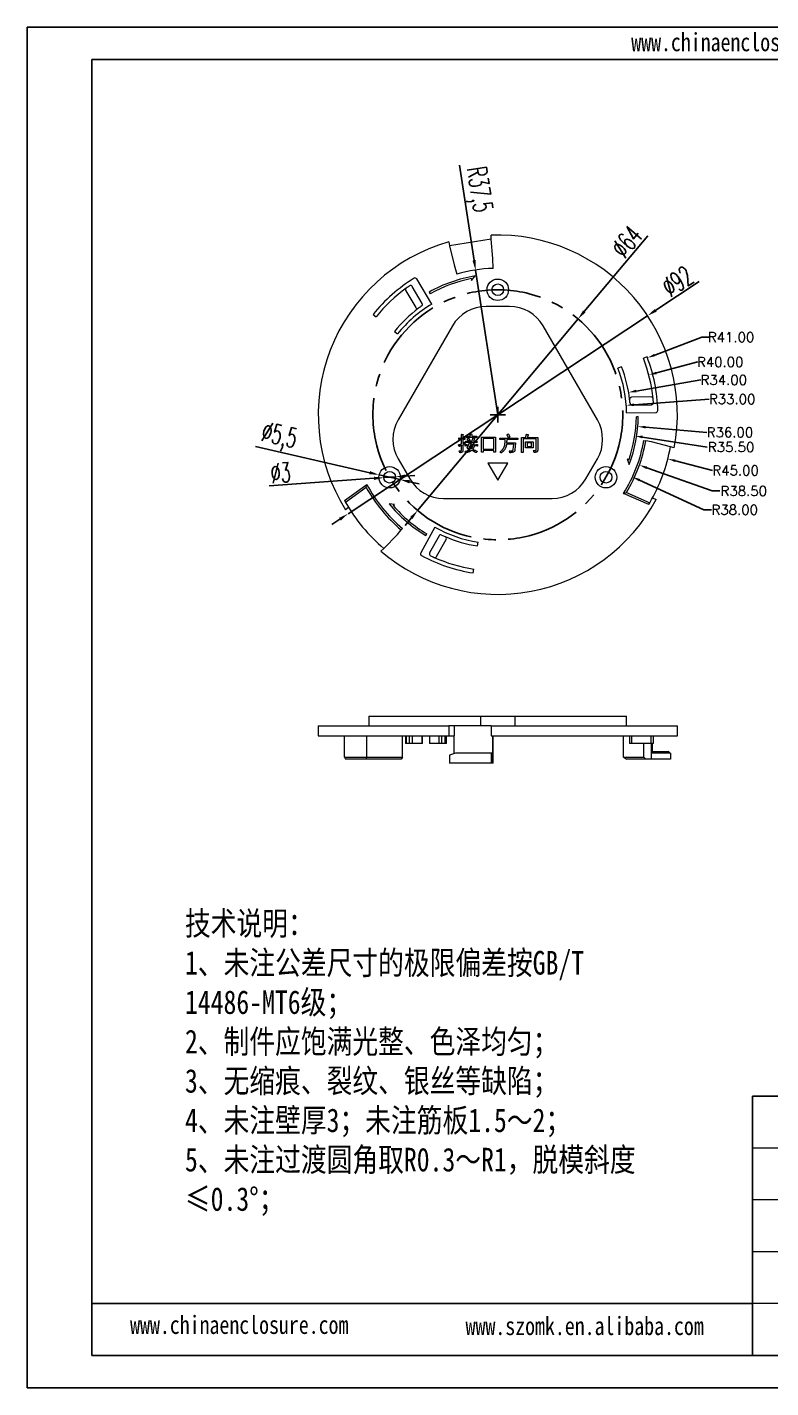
# Model space of a CAD drawing. Header units: inches. Extents: x -602 to 2189, y 557 to 1254.
# Drawn here: x 1696.6 to 1887.1, y 557.2 to 905.6 of the extents above; entities that cross this region are included whole.
import ezdxf

# ---------------------------------------------------------------- set-up
doc = ezdxf.new("R2010")
doc.units = ezdxf.units.IN
doc.linetypes.add('CENTER2', pattern=[28.575, 19.05, -3.175, 3.175, -3.175])
doc.layers.add('文字', color=81, linetype='Continuous')
doc.layers.add('细实线', color=3, linetype='Continuous', lineweight=9)
doc.styles.add('SLDTEXTSTYLE2', font='TXT', dxfattribs={"width": 0.6, "bigfont": 'bigfont'})
doc.styles.get("Standard").update_dxf_attribs({"font": 'txt', "bigfont": 'gbcbig.shx'})
doc.styles.add('宋体', font='', dxfattribs={"width": 0.8, "height": 3.5})
doc.styles.get('宋体').set_extended_font_data('SimSun')
doc.dimstyles.new('2.5', dxfattribs={"dimtxt": 2.5, "dimasz": 2, "dimexe": 0.18, "dimexo": 0.0625, "dimgap": 0.09, "dimtad": 0, "dimtih": 1, "dimtoh": 1, "dimzin": 0, "dimdsep": 46, "dimtxsty": 'Standard', "dimcen": 2, "dimadec": 0, "dimazin": 0, "dimtfac": 1, "dimtofl": 0, "dimtmove": 0, "dimatfit": 3, "dimfxl": 1, "dimtolj": 1, "dimtzin": 0, "dimarcsym": 0})
doc.dimstyles.new('5', dxfattribs={"dimtxt": 5, "dimasz": 2.5, "dimexe": 1.25, "dimexo": 0.625, "dimtad": 1, "dimtxsty": 'SLDTEXTSTYLE2', "dimcen": 2.5, "dimclrd": 256, "dimclre": 256, "dimclrt": 256, "dimadec": 0, "dimazin": 0, "dimtfac": 1, "dimtmove": 0, "dimatfit": 3, "dimfxl": 1, "dimarcsym": 0})

# ---------------------------------------------------------------- blocks, each defined once
blk = doc.blocks.new('*D37')
at = {"lineweight": -2}
for p, q in [((1868.78, 840.45), (1857.64, 833.08)), ((1778.8, 780.98), (1855.55, 831.7)), ((1776.72, 779.6), (1774.63, 778.22))]:
    blk.add_line(p, q, dxfattribs=at)
for points in [[(1857.41, 833.43), (1857.87, 832.73), (1855.55, 831.7)], [(1776.49, 779.94), (1776.95, 779.25), (1778.8, 780.98)]]:
    blk.add_solid(points)
at = {"layer": 'Defpoints', "color": 0}
for p in [(1855.55, 831.7), (1778.8, 780.98)]:
    blk.add_point(p, dxfattribs=at)
at = {"insert": (1863.2, 840.5), "char_height": 5, "attachment_point": 5, "rotation": 33.4616, "style": 'SLDTEXTSTYLE2'}
blk.add_mtext('∅92', dxfattribs=at)
blk = doc.blocks.new('*D38')
at = {"color": 0, "lineweight": -2}
for p, q in [((1869.43, 826.2), (1857.37, 821.62)), ((1871.43, 826.2), (1869.43, 826.2)), ((1817.18, 804.34), (1817.18, 808.34)), ((1815.18, 806.34), (1819.18, 806.34))]:
    blk.add_line(p, q, dxfattribs=at)
at = {"color": 0}
blk.add_solid([(1857.25, 821.93), (1857.49, 821.31), (1855.5, 820.91)], dxfattribs=at)
at = {"layer": 'Defpoints', "color": 0}
for p in [(1855.5, 820.91), (1817.18, 806.34)]:
    blk.add_point(p, dxfattribs=at)
at = {"color": 0, "insert": (1876.94, 826.2), "char_height": 2.5, "attachment_point": 5}
blk.add_mtext('\\A1;R41.00', dxfattribs=at)
blk = doc.blocks.new('*D39')
at = {"color": 0, "lineweight": -2}
for p, q in [((1868.45, 819.85), (1857.79, 817.04)), ((1817.18, 804.34), (1817.18, 808.34)), ((1815.18, 806.34), (1819.18, 806.34))]:
    blk.add_line(p, q, dxfattribs=at)
at = {"color": 0}
blk.add_solid([(1857.71, 817.37), (1857.88, 816.72), (1855.86, 816.53)], dxfattribs=at)
at = {"layer": 'Defpoints', "color": 0}
for p in [(1855.86, 816.53), (1817.18, 806.34)]:
    blk.add_point(p, dxfattribs=at)
at = {"color": 0, "insert": (1874.16, 819.85), "char_height": 2.5, "attachment_point": 5}
blk.add_mtext('\\A1;R40.00', dxfattribs=at)
blk = doc.blocks.new('*D40')
at = {"color": 0, "lineweight": -2}
for p, q in [((1869.16, 815.25), (1852.66, 812.42)), ((1817.18, 804.34), (1817.18, 808.34)), ((1815.18, 806.34), (1819.18, 806.34))]:
    blk.add_line(p, q, dxfattribs=at)
at = {"color": 0}
blk.add_solid([(1852.6, 812.75), (1852.72, 812.1), (1850.69, 812.09)], dxfattribs=at)
at = {"layer": 'Defpoints', "color": 0}
for p in [(1850.69, 812.09), (1817.18, 806.34)]:
    blk.add_point(p, dxfattribs=at)
at = {"color": 0, "insert": (1875.08, 815.25), "char_height": 2.5, "attachment_point": 5}
blk.add_mtext('\\A1;R34.00', dxfattribs=at)
blk = doc.blocks.new('*D41')
at = {"color": 0, "lineweight": -2}
for p, q in [((1817.18, 804.34), (1817.18, 808.34)), ((1871.3, 810.32), (1852.08, 808.9)), ((1815.18, 806.34), (1819.18, 806.34))]:
    blk.add_line(p, q, dxfattribs=at)
at = {"color": 0}
blk.add_solid([(1852.06, 809.24), (1852.11, 808.57), (1850.09, 808.76)], dxfattribs=at)
at = {"layer": 'Defpoints', "color": 0}
for p in [(1850.09, 808.76), (1817.18, 806.34)]:
    blk.add_point(p, dxfattribs=at)
at = {"color": 0, "insert": (1877.23, 810.32), "char_height": 2.5, "attachment_point": 5}
blk.add_mtext('\\A1;R33.00', dxfattribs=at)
blk = doc.blocks.new('*D42')
at = {"color": 0, "lineweight": -2}
for p, q in [((1817.18, 804.34), (1817.18, 808.34)), ((1815.18, 806.34), (1819.18, 806.34)), ((1872.06, 786.82), (1855.34, 792.77)), ((1874.06, 786.82), (1872.06, 786.82))]:
    blk.add_line(p, q, dxfattribs=at)
at = {"color": 0}
blk.add_solid([(1855.45, 793.08), (1855.22, 792.45), (1853.45, 793.44)], dxfattribs=at)
at = {"layer": 'Defpoints', "color": 0}
for p in [(1817.18, 806.34), (1853.45, 793.44)]:
    blk.add_point(p, dxfattribs=at)
at = {"color": 0, "insert": (1880.2, 786.82), "char_height": 2.5, "attachment_point": 5}
blk.add_mtext('\\A1;R38.50', dxfattribs=at)
blk = doc.blocks.new('*D43')
at = {"color": 0, "lineweight": -2}
for p, q in [((1817.18, 804.34), (1817.18, 808.34)), ((1815.18, 806.34), (1819.18, 806.34)), ((1869.96, 781.99), (1853.5, 789.58)), ((1871.96, 781.99), (1869.96, 781.99))]:
    blk.add_line(p, q, dxfattribs=at)
at = {"color": 0}
blk.add_solid([(1853.64, 789.88), (1853.36, 789.28), (1851.68, 790.42)], dxfattribs=at)
at = {"layer": 'Defpoints', "color": 0}
for p in [(1817.18, 806.34), (1851.68, 790.42)]:
    blk.add_point(p, dxfattribs=at)
at = {"color": 0, "insert": (1877.88, 781.99), "char_height": 2.5, "attachment_point": 5}
blk.add_mtext('\\A1;R38.00', dxfattribs=at)
blk = doc.blocks.new('*D44')
at = {"color": 0, "lineweight": -2}
for p, q in [((1817.18, 804.34), (1817.18, 808.34)), ((1815.18, 806.34), (1819.18, 806.34)), ((1872.18, 792.07), (1862.67, 794.54))]:
    blk.add_line(p, q, dxfattribs=at)
at = {"color": 0}
blk.add_solid([(1862.76, 794.86), (1862.59, 794.22), (1860.74, 795.04)], dxfattribs=at)
at = {"layer": 'Defpoints', "color": 0}
for p in [(1817.18, 806.34), (1860.74, 795.04)]:
    blk.add_point(p, dxfattribs=at)
at = {"color": 0, "insert": (1878.11, 792.07), "char_height": 2.5, "attachment_point": 5}
blk.add_mtext('\\A1;R45.00', dxfattribs=at)
blk = doc.blocks.new('*D45')
at = {"lineweight": -2}
for p, q in [((1855.58, 852.17), (1839.33, 832.78)), ((1796.63, 781.81), (1837.73, 830.87)), ((1795.02, 779.89), (1793.42, 777.98))]:
    blk.add_line(p, q, dxfattribs=at)
for points in [[(1839.02, 833.05), (1839.65, 832.52), (1837.73, 830.87)], [(1794.7, 780.16), (1795.34, 779.63), (1796.63, 781.81)]]:
    blk.add_solid(points)
at = {"layer": 'Defpoints', "color": 0}
for p in [(1837.73, 830.87), (1796.63, 781.81)]:
    blk.add_point(p, dxfattribs=at)
at = {"insert": (1850.21, 850.63), "char_height": 5, "attachment_point": 5, "rotation": 50.0415, "style": 'SLDTEXTSTYLE2'}
blk.add_mtext('∅64', dxfattribs=at)
blk = doc.blocks.new('*D46')
at = {"lineweight": -2}
for p, q in [((1755.07, 798.18), (1784.35, 791.51)), ((1792.15, 789.73), (1786.78, 790.95)), ((1794.58, 789.17), (1797.02, 788.62))]:
    blk.add_line(p, q, dxfattribs=at)
for points in [[(1784.44, 791.91), (1784.25, 791.1), (1786.78, 790.95)], [(1794.68, 789.58), (1794.49, 788.77), (1792.15, 789.73)]]:
    blk.add_solid(points)
at = {"layer": 'Defpoints', "color": 0}
for p in [(1786.78, 790.95), (1792.15, 789.73)]:
    blk.add_point(p, dxfattribs=at)
at = {"insert": (1761.1, 800.44), "char_height": 5, "attachment_point": 5, "rotation": 347.1523, "style": 'SLDTEXTSTYLE2'}
blk.add_mtext('∅5,5', dxfattribs=at)
blk = doc.blocks.new('*D47')
at = {"lineweight": -2}
for p, q in [((1793.46, 790.62), (1795.95, 790.8)), ((1758.64, 788.17), (1785.47, 790.06)), ((1790.96, 790.44), (1787.97, 790.23))]:
    blk.add_line(p, q, dxfattribs=at)
for points in [[(1793.43, 791.04), (1793.48, 790.2), (1790.96, 790.44)], [(1785.45, 790.47), (1785.5, 789.64), (1787.97, 790.23)]]:
    blk.add_solid(points)
at = {"layer": 'Defpoints', "color": 0}
for p in [(1787.97, 790.23), (1790.96, 790.44)]:
    blk.add_point(p, dxfattribs=at)
at = {"insert": (1761.54, 791.5), "char_height": 5, "attachment_point": 5, "rotation": 4.034, "style": 'SLDTEXTSTYLE2'}
blk.add_mtext('∅3', dxfattribs=at)
blk = doc.blocks.new('*D48')
at = {"lineweight": -2}
for p, q in [((1807.35, 870.21), (1811.09, 845.87)), ((1817.18, 806.34), (1811.47, 843.4))]:
    blk.add_line(p, q, dxfattribs=at)
blk.add_solid([(1811.51, 845.94), (1810.68, 845.81), (1811.47, 843.4)])
at = {"layer": 'Defpoints', "color": 0}
for p in [(1811.47, 843.4), (1817.18, 806.34)]:
    blk.add_point(p, dxfattribs=at)
at = {"insert": (1811.89, 863.95), "char_height": 5, "attachment_point": 5, "rotation": 278.7489, "style": 'SLDTEXTSTYLE2'}
blk.add_mtext('R37,5', dxfattribs=at)
blk = doc.blocks.new('*D54')
at = {"color": 0, "lineweight": -2}
for p, q in [((1817.18, 804.34), (1817.18, 808.34)), ((1815.18, 806.34), (1819.18, 806.34)), ((1870.74, 801.83), (1855.04, 803.15))]:
    blk.add_line(p, q, dxfattribs=at)
at = {"color": 0}
blk.add_solid([(1855.07, 803.48), (1855.02, 802.82), (1853.05, 803.32)], dxfattribs=at)
at = {"layer": 'Defpoints', "color": 0}
for p in [(1817.18, 806.34), (1853.05, 803.32)]:
    blk.add_point(p, dxfattribs=at)
at = {"color": 0, "insert": (1876.66, 801.83), "char_height": 2.5, "attachment_point": 5}
blk.add_mtext('\\A1;R36.00', dxfattribs=at)
blk = doc.blocks.new('*D55')
at = {"color": 0, "lineweight": -2}
for p, q in [((1817.18, 804.34), (1817.18, 808.34)), ((1815.18, 806.34), (1819.18, 806.34)), ((1870.83, 798.06), (1854.24, 800.62))]:
    blk.add_line(p, q, dxfattribs=at)
at = {"color": 0}
blk.add_solid([(1854.29, 800.95), (1854.19, 800.29), (1852.26, 800.92)], dxfattribs=at)
at = {"layer": 'Defpoints', "color": 0}
for p in [(1817.18, 806.34), (1852.26, 800.92)]:
    blk.add_point(p, dxfattribs=at)
at = {"color": 0, "insert": (1876.96, 798.06), "char_height": 2.5, "attachment_point": 5}
blk.add_mtext('\\A1;R35.50', dxfattribs=at)

msp = doc.modelspace()

# ---------------------------------------------------------------- linework, layer by layer
for p, q in [((1696.614, 905.565), (2189.302, 905.565)), ((1696.614, 905.565), (1696.614, 557.2)), ((1713.203, 897.271), (2181.007, 897.271)), ((1713.203, 897.271), (1713.203, 565.495)), ((1981.942, 631.85), (1882.409, 631.85)), ((1882.409, 565.495), (1882.409, 631.85)), ((1882.409, 578.766), (1713.203, 578.766)), ((1713.203, 565.495), (2181.007, 565.495)), ((1696.614, 557.2), (2189.302, 557.2))]:
    msp.add_line(p, q)
at = {"color": 7, "linetype": 'Continuous', "lineweight": 15}
for p, q in [((1804.597, 850.585), (1804.834, 849.614)), ((1815.517, 851.309), (1804.834, 849.614)), ((1815.517, 851.309), (1815.442, 852.306)), ((1815.896, 846.319), (1815.517, 851.309)), ((1804.834, 849.614), (1806.019, 844.751)), ((1806.019, 844.751), (1806.717, 842.35)), ((1815.976, 843.82), (1815.896, 846.319)), ((1800.273, 834.68), (1796.433, 841.119)), ((1810.466, 840.733), (1811.37, 841.868)), ((1810.466, 841.199), (1810.466, 840.733)), ((1793.588, 838.08), (1796.161, 833.767)), ((1797.833, 834.866), (1795.266, 839.17)), ((1799.602, 837.757), (1799.858, 837.328)), ((1820.147, 834.089), (1814.208, 834.089)), ((1785.232, 832.038), (1786.011, 831.411)), ((1790.686, 827.651), (1791.465, 827.024)), ((1805.548, 829.089), (1791.661, 805.036)), ((1842.695, 805.036), (1828.808, 829.089)), ((1855.407, 821.156), (1854.475, 820.795)), ((1848.88, 818.626), (1847.948, 818.265)), ((1856.462, 810.898), (1851.44, 810.827)), ((1851.555, 808.828), (1856.566, 808.9)), ((1850.175, 806.809), (1857.671, 806.915)), ((1853.175, 805.851), (1852.674, 805.844)), ((1807.829, 801.317), (1808.279, 801.317)), ((1810.428, 801.44), (1810.592, 800.867)), ((1807.153, 799.987), (1807.153, 800.396)), ((1807.726, 800.355), (1807.869, 800.355)), ((1807.869, 800.007), (1807.726, 800.007)), ((1807.869, 800.355), (1807.869, 800.969)), ((1807.869, 798.902), (1807.869, 800.007)), ((1807.869, 797.347), (1807.869, 798.513)), ((1808.238, 800.969), (1808.238, 800.355)), ((1808.238, 800.007), (1808.238, 799.045)), ((1808.238, 798.657), (1808.238, 797.183)), ((1808.75, 800.376), (1808.75, 799.987)), ((1808.791, 798.329), (1808.791, 798.718)), ((1808.913, 799.189), (1808.913, 799.578)), ((1808.954, 800.519), (1808.954, 800.888)), ((1809.241, 798.677), (1809.732, 798.677)), ((1809.589, 798.35), (1809.261, 798.35)), ((1809.343, 799.537), (1810.551, 799.537)), ((1811.39, 799.209), (1809.384, 799.209)), ((1809.445, 800.867), (1810.141, 800.867)), ((1811.308, 800.54), (1809.507, 800.54)), ((1810.796, 798.35), (1810.019, 798.35)), ((1810.182, 798.677), (1811.492, 798.677)), ((1810.592, 800.867), (1811.288, 800.867)), ((1810.94, 799.537), (1811.349, 799.537)), ((1811.533, 798.35), (1811.185, 798.35)), ((1811.779, 800.888), (1811.779, 800.519)), ((1811.779, 799.578), (1811.779, 799.189)), ((1811.943, 798.698), (1811.943, 798.329)), ((1812.966, 800.642), (1816.589, 800.642)), ((1812.986, 797.572), (1812.986, 799.721)), ((1816.159, 800.294), (1813.396, 800.294)), ((1813.396, 800.294), (1813.396, 797.551)), ((1816.159, 797.551), (1816.159, 800.294)), ((1816.568, 799.721), (1816.568, 797.572)), ((1817.735, 799.967), (1817.735, 800.376)), ((1818.451, 800.355), (1821.501, 800.355)), ((1819.045, 799.987), (1818.472, 799.987)), ((1821.255, 798.8), (1819.413, 798.8)), ((1819.434, 799.168), (1821.726, 799.168)), ((1821.562, 799.987), (1819.454, 799.987)), ((1821.133, 797.469), (1821.255, 798.8)), ((1821.644, 798.391), (1821.522, 797.265)), ((1822.299, 800.376), (1822.299, 799.967)), ((1823.22, 800.519), (1824.285, 800.519)), ((1823.241, 797.572), (1823.241, 799.782)), ((1823.65, 800.151), (1823.65, 796.712)), ((1826.986, 800.151), (1823.65, 800.151)), ((1824.285, 799.434), (1826.27, 799.434)), ((1826.27, 797.858), (1824.285, 797.858)), ((1824.305, 798.431), (1824.305, 798.943)), ((1824.714, 800.519), (1827.416, 800.519)), ((1825.82, 799.107), (1824.714, 799.107)), ((1824.714, 799.107), (1824.714, 798.186)), ((1824.714, 798.186), (1825.82, 798.186)), ((1825.82, 798.186), (1825.82, 799.107)), ((1826.25, 798.902), (1826.25, 798.431)), ((1826.986, 797.388), (1826.986, 800.151)), ((1827.396, 799.803), (1827.396, 797.306)), ((1854.602, 799.746), (1855.094, 799.659)), ((1856.571, 799.399), (1855.094, 799.659)), ((1861.424, 798.137), (1856.571, 799.399)), ((1862.394, 797.884), (1861.424, 798.137)), ((1791.661, 795.036), (1794.63, 789.892)), ((1813.396, 796.774), (1812.966, 796.774)), ((1813.396, 797.551), (1816.159, 797.551)), ((1813.396, 797.203), (1813.396, 796.774)), ((1816.159, 797.203), (1813.396, 797.203)), ((1816.159, 796.774), (1816.159, 797.203)), ((1816.589, 796.774), (1816.159, 796.774)), ((1823.65, 796.712), (1823.22, 796.712)), ((1839.725, 789.892), (1842.695, 795.036)), ((1850.723, 794.722), (1850.32, 794.954)), ((1850.32, 794.954), (1850.85, 793.605)), ((1819.712, 793.962), (1814.643, 793.962)), ((1814.643, 793.962), (1817.178, 789.573)), ((1817.178, 789.573), (1819.712, 793.962)), ((1777.918, 784.347), (1783.634, 788.483)), ((1783.466, 787.744), (1778.166, 783.909)), ((1803.291, 784.892), (1831.065, 784.892)), ((1855.854, 783.335), (1849.413, 786.218)), ((1850.137, 786.442), (1856.109, 783.769)), ((1856.842, 785.084), (1857.757, 784.675)), ((1778.939, 782.617), (1778.126, 782.029)), ((1790.747, 783.33), (1789.313, 783.545)), ((1790.344, 783.097), (1790.747, 783.33)), ((1792.756, 777.226), (1792.435, 776.843)), ((1801.086, 777.529), (1797.43, 770.983)), ((1787.951, 772.122), (1791.471, 775.694)), ((1791.471, 775.694), (1792.435, 776.843)), ((1798.757, 775.409), (1799.001, 775.846)), ((1802.145, 775.323), (1799.701, 770.948)), ((1801.484, 770.039), (1803.934, 774.424)), ((1811.968, 772.741), (1812.121, 773.729)), ((1787.248, 771.408), (1787.951, 772.122)), ((1810.895, 765.823), (1811.048, 766.812)), ((1784.178, 729.152), (1784.178, 726.652)), ((1784.178, 729.152), (1812.733, 729.152)), ((1812.733, 729.152), (1812.733, 726.652)), ((1812.733, 729.152), (1821.623, 729.152)), ((1821.623, 726.652), (1821.623, 729.152)), ((1821.623, 729.152), (1850.178, 729.152)), ((1850.178, 726.652), (1850.178, 729.152)), ((1771.178, 726.652), (1771.178, 724.152)), ((1771.178, 726.652), (1804.597, 726.652)), ((1804.597, 726.652), (1804.597, 724.152)), ((1806.019, 726.652), (1804.597, 726.652)), ((1806.019, 726.652), (1806.019, 724.152)), ((1815.442, 726.652), (1806.019, 726.652)), ((1815.442, 726.652), (1815.442, 724.152)), ((1815.442, 726.652), (1863.178, 726.652)), ((1863.178, 724.152), (1863.178, 726.652)), ((1771.178, 724.152), (1804.597, 724.152)), ((1777.918, 718.652), (1777.918, 724.152)), ((1783.634, 718.652), (1783.634, 724.152)), ((1792.756, 718.652), (1792.756, 724.152)), ((1793.517, 724.152), (1793.517, 722.152)), ((1793.724, 722.152), (1793.517, 722.152)), ((1793.724, 724.152), (1793.724, 722.152)), ((1794.554, 722.152), (1793.724, 722.152)), ((1795.266, 722.152), (1794.554, 722.152)), ((1797.833, 722.152), (1795.266, 722.152)), ((1797.904, 722.152), (1797.833, 722.152)), ((1797.904, 722.152), (1797.904, 724.152)), ((1799.638, 724.152), (1799.638, 722.152)), ((1799.701, 722.152), (1799.638, 722.152)), ((1802.145, 722.152), (1799.701, 722.152)), ((1802.793, 722.152), (1802.145, 722.152)), ((1803.695, 722.152), (1802.793, 722.152)), ((1803.695, 722.152), (1803.695, 724.152)), ((1803.997, 722.152), (1803.695, 722.152)), ((1803.997, 722.152), (1803.997, 724.152)), ((1804.597, 724.152), (1806.019, 724.152)), ((1806.019, 719.55), (1806.019, 724.152)), ((1815.442, 724.152), (1863.178, 724.152)), ((1815.896, 719.652), (1815.896, 724.152)), ((1815.976, 717.152), (1815.976, 724.152)), ((1849.413, 718.652), (1849.413, 724.152)), ((1850.947, 724.152), (1850.947, 722.152)), ((1851.44, 722.152), (1850.947, 722.152)), ((1851.44, 724.152), (1851.44, 722.152)), ((1856.462, 722.152), (1851.44, 722.152)), ((1854.602, 718.652), (1854.602, 722.152)), ((1856.462, 722.152), (1856.462, 724.152)), ((1856.966, 722.152), (1856.462, 722.152)), ((1856.571, 719.652), (1856.571, 722.152)), ((1856.842, 720.152), (1856.842, 722.152)), ((1856.966, 724.152), (1856.966, 722.152)), ((1857.058, 722.152), (1856.966, 722.152)), ((1857.059, 722.152), (1857.058, 722.152)), ((1857.059, 722.152), (1857.059, 724.152)), ((1777.918, 718.652), (1783.634, 718.652)), ((1783.466, 718.152), (1778.166, 718.152)), ((1792.435, 718.152), (1783.466, 718.152)), ((1783.634, 718.652), (1792.756, 718.652)), ((1792.756, 718.652), (1792.435, 718.152)), ((1806.32, 719.652), (1804.834, 719.152)), ((1804.834, 719.152), (1804.834, 717.152)), ((1815.517, 719.652), (1806.32, 719.652)), ((1815.517, 719.652), (1815.517, 717.152)), ((1815.896, 719.652), (1815.517, 719.652)), ((1815.896, 717.152), (1815.896, 719.652)), ((1849.413, 718.652), (1854.602, 718.652)), ((1855.094, 718.152), (1850.137, 718.152)), ((1854.602, 718.652), (1855.094, 718.152)), ((1856.571, 718.152), (1855.094, 718.152)), ((1856.571, 720.152), (1860.779, 720.152)), ((1856.571, 718.152), (1856.571, 719.652)), ((1861.424, 719.652), (1856.571, 719.652)), ((1861.424, 718.152), (1856.571, 718.152)), ((1861.424, 719.652), (1861.424, 718.152)), ((1815.517, 717.152), (1804.834, 717.152)), ((1815.896, 717.152), (1815.517, 717.152)), ((1815.976, 717.152), (1815.896, 717.152))]:
    msp.add_line(p, q, dxfattribs=at)
at = {"color": 8, "linetype": 'Continuous', "lineweight": 15}
for p, q in [((1794.554, 722.152), (1794.554, 724.152)), ((1795.266, 724.152), (1795.266, 722.152)), ((1797.833, 722.152), (1797.833, 724.152)), ((1799.701, 724.152), (1799.701, 722.152)), ((1802.145, 722.152), (1802.145, 724.152)), ((1802.793, 724.152), (1802.793, 722.152)), ((1857.058, 722.152), (1857.058, 724.152))]:
    msp.add_line(p, q, dxfattribs=at)
at = {"color": 7, "linetype": 'Continuous', "lineweight": 15}
for centre, radius in [((1817.178, 838.339), 2.75), ((1817.178, 838.339), 1.5), ((1789.465, 790.339), 2.75), ((1789.465, 790.339), 1.5), ((1844.891, 790.339), 2.75), ((1844.891, 790.339), 1.5)]:
    msp.add_circle(centre, radius, dxfattribs=at)
at = {"color": 1, "linetype": 'CENTER2'}
msp.add_circle((1817.178, 806.339), 32, dxfattribs=at)
at = {"color": 7, "linetype": 'Continuous', "lineweight": 15}
for centre, radius, start, end in [((1817.178, 806.339), 46, 105.87251, 211.9031), ((1817.178, 806.339), 46, 349.40896, 92.16317), ((1817.178, 806.339), 37.5, 91.83708, 106.19859), ((1817.178, 806.339), 41, 121.52236, 141.18524), ((1796.003, 840.863), 0.5, 30.81499, 121.52236), ((1817.178, 806.339), 36, 99.28399, 119.22323), ((1817.178, 806.339), 35.5, 100.89759, 119.20081), ((1817.178, 806.339), 40, 125.8985, 141.18524), ((1794.017, 838.336), 0.5, 125.8985, 210.81499), ((1817.178, 806.339), 40, 124.44373, 125.8985), ((1794.837, 838.914), 0.5, 30.81499, 124.44373), ((1817.178, 806.339), 34, 126.63762, 141.18524), ((1817.178, 806.339), 33, 120.81499, 141.18524), ((1796.59, 834.023), 0.5, 210.81499, 306.63762), ((1817.178, 806.339), 34, 124.9705, 126.63762), ((1797.404, 834.61), 0.5, 304.9705, 30.81499), ((1814.208, 824.089), 10, 90, 150), ((1820.147, 824.089), 10, 30, 90), ((1817.178, 806.339), 40, 5.8985, 21.18524), ((1817.178, 806.339), 41, 1.52236, 21.18524), ((1817.178, 806.339), 33, 0.81499, 21.18524), ((1817.178, 806.339), 34, 6.63762, 21.18524), ((1851.447, 810.327), 0.5, 90.81499, 186.63762), ((1817.178, 806.339), 34, 4.9705, 6.63762), ((1851.548, 809.328), 0.5, 184.9705, 270.81499), ((1856.469, 810.398), 0.5, 5.8985, 90.81499), ((1856.559, 809.4), 0.5, 270.81499, 4.44373), ((1817.178, 806.339), 40, 4.44373, 5.8985), ((1800.321, 800.036), 10, 150, 210), ((1834.035, 800.036), 10, 330, 30), ((1817.178, 806.339), 35.5, 340.89759, 359.20081), ((1817.178, 806.339), 36, 339.28399, 359.22323), ((1857.664, 807.415), 0.5, 270.81499, 1.52236), ((1817.178, 806.339), 38, 328.02761, 350.00806), ((1817.178, 806.339), 38.5, 328.88067, 350.00806), ((1817.178, 806.339), 45, 329.89703, 349.49769), ((1817.178, 806.339), 38.5, 208.88067, 230.00806), ((1817.178, 806.339), 38, 208.02761, 230.00806), ((1803.291, 794.892), 10, 210, 270), ((1831.065, 794.892), 10, 270, 330), ((1817.178, 806.339), 45, 209.25652, 209.89703), ((1817.178, 806.339), 45, 209.89703, 229.49769), ((1817.178, 806.339), 46, 229.40896, 331.9031), ((1817.178, 806.339), 36, 219.28399, 239.22323), ((1817.178, 806.339), 35.5, 220.89759, 239.20081), ((1817.178, 806.339), 45, 329.25652, 329.89703), ((1817.178, 806.339), 33, 240.81499, 261.18524), ((1802.581, 775.079), 0.5, 64.9705, 150.81499), ((1817.178, 806.339), 34, 244.9705, 246.63762), ((1803.497, 774.668), 0.5, 330.81499, 66.63762), ((1817.178, 806.339), 34, 246.63762, 261.18524), ((1797.867, 770.74), 0.5, 150.81499, 241.52236), ((1817.178, 806.339), 41, 241.52236, 261.18524), ((1800.138, 770.704), 0.5, 150.81499, 244.44373), ((1817.178, 806.339), 40, 244.44373, 245.8985), ((1801.048, 770.283), 0.5, 245.8985, 330.81499), ((1817.178, 806.339), 40, 245.8985, 261.18524)]:
    msp.add_arc(centre, radius, start, end, dxfattribs=at)
for centre, major_axis, ratio, start_param, end_param in [((1817.178, 713.454), (-40.076, 40.076), 0.5107443, 0.9828288, 0.9940077), ((1817.178, 720.185), (44.999, -1.938), 0.1610108, 0.1902339, 0.2569605)]:
    msp.add_ellipse(centre, major_axis=major_axis, ratio=ratio, start_param=start_param, end_param=end_param, dxfattribs=at)
for points, knots in [([(1807.869, 800.969), (1807.869, 800.992), (1807.868, 801.042), (1807.86, 801.122), (1807.847, 801.216), (1807.835, 801.282), (1807.829, 801.317)], [0, 0, 0, 0, 0.1924467, 0.4246916, 0.6930332, 1, 1, 1, 1]), ([(1808.279, 801.317), (1808.272, 801.282), (1808.26, 801.216), (1808.249, 801.122), (1808.239, 801.042), (1808.238, 800.992), (1808.238, 800.969)], [0, 0, 0, 0, 0.3069903, 0.5750649, 0.8075386, 1, 1, 1, 1]), ([(1809.998, 801.338), (1810.043, 801.348), (1810.127, 801.366), (1810.243, 801.392), (1810.342, 801.416), (1810.401, 801.433), (1810.428, 801.44)], [0, 0, 0, 0, 0.31091183, 0.58182274, 0.81148362, 1, 1, 1, 1]), ([(1810.141, 800.867), (1810.135, 800.895), (1810.121, 800.948), (1810.103, 801.025), (1810.084, 801.094), (1810.066, 801.157), (1810.049, 801.212), (1810.03, 801.26), (1810.016, 801.302), (1810.004, 801.327), (1809.998, 801.338)], [0, 0, 0, 0, 0.1741948, 0.3342142, 0.4793519, 0.6122301, 0.7299401, 0.8330852, 0.9236278, 1, 1, 1, 1]), ([(1819.495, 801.215), (1819.557, 801.25), (1819.682, 801.322), (1819.803, 801.4), (1819.864, 801.44)], [0, 0, 0, 0, 0.4940514, 1, 1, 1, 1]), ([(1819.864, 801.44), (1819.902, 801.381), (1819.978, 801.261), (1820.09, 801.075), (1820.204, 800.882), (1820.277, 800.75), (1820.314, 800.683)], [0, 0, 0, 0, 0.2393593, 0.4848448, 0.7389011, 1, 1, 1, 1]), ([(1824.285, 800.519), (1824.31, 800.586), (1824.36, 800.717), (1824.41, 800.885), (1824.443, 801.021), (1824.468, 801.127), (1824.489, 801.241), (1824.503, 801.318), (1824.51, 801.358)], [0, 0, 0, 0, 0.24764279, 0.48290999, 0.60222495, 0.72811613, 0.86028534, 1, 1, 1, 1]), ([(1824.51, 801.358), (1824.539, 801.349), (1824.596, 801.331), (1824.677, 801.303), (1824.752, 801.281), (1824.82, 801.262), (1824.88, 801.245), (1824.933, 801.232), (1824.98, 801.222), (1825.008, 801.217), (1825.022, 801.215)], [0, 0, 0, 0, 0.1753264, 0.3357772, 0.483211, 0.6149658, 0.7318433, 0.8358948, 0.9247862, 1, 1, 1, 1]), ([(1807.092, 798.657), (1807.133, 798.667), (1807.213, 798.687), (1807.33, 798.717), (1807.439, 798.748), (1807.54, 798.778), (1807.633, 798.81), (1807.719, 798.839), (1807.797, 798.871), (1807.846, 798.892), (1807.869, 798.902)], [0, 0, 0, 0, 0.1569002, 0.303679, 0.4426436, 0.5715487, 0.6918856, 0.8031429, 0.9060372, 1, 1, 1, 1]), ([(1807.276, 798.206), (1807.26, 798.254), (1807.229, 798.343), (1807.182, 798.467), (1807.138, 798.57), (1807.106, 798.629), (1807.092, 798.657)], [0, 0, 0, 0, 0.3115175, 0.5814353, 0.8106934, 1, 1, 1, 1]), ([(1807.153, 800.396), (1807.203, 800.39), (1807.302, 800.377), (1807.448, 800.366), (1807.589, 800.356), (1807.681, 800.356), (1807.726, 800.355)], [0, 0, 0, 0, 0.2642764, 0.5196137, 0.7639611, 1, 1, 1, 1]), ([(1807.726, 800.007), (1807.631, 800.007), (1807.439, 800.005), (1807.249, 799.993), (1807.153, 799.987)], [0, 0, 0, 0, 0.4996934, 1, 1, 1, 1]), ([(1807.869, 798.513), (1807.854, 798.507), (1807.821, 798.494), (1807.768, 798.47), (1807.706, 798.44), (1807.636, 798.404), (1807.558, 798.363), (1807.471, 798.316), (1807.376, 798.263), (1807.31, 798.226), (1807.276, 798.206)], [0, 0, 0, 0, 0.0722026, 0.1604834, 0.2623918, 0.3805123, 0.5123438, 0.6594468, 0.8228391, 1, 1, 1, 1]), ([(1808.238, 800.355), (1808.274, 800.356), (1808.351, 800.357), (1808.472, 800.361), (1808.607, 800.366), (1808.701, 800.373), (1808.75, 800.376)], [0, 0, 0, 0, 0.2116709, 0.4500773, 0.7123174, 1, 1, 1, 1]), ([(1808.75, 799.987), (1808.701, 799.99), (1808.607, 799.996), (1808.472, 800.002), (1808.351, 800.006), (1808.274, 800.007), (1808.238, 800.007)], [0, 0, 0, 0, 0.2876826, 0.5499227, 0.7883291, 1, 1, 1, 1]), ([(1808.238, 799.045), (1808.248, 799.051), (1808.27, 799.064), (1808.308, 799.084), (1808.355, 799.107), (1808.41, 799.134), (1808.472, 799.164), (1808.544, 799.196), (1808.623, 799.233), (1808.679, 799.258), (1808.709, 799.271)], [0, 0, 0, 0, 0.0650243, 0.1475429, 0.2482048, 0.3644602, 0.4976332, 0.6477418, 0.815397, 1, 1, 1, 1]), ([(1808.729, 798.882), (1808.7, 798.869), (1808.643, 798.843), (1808.563, 798.807), (1808.49, 798.775), (1808.425, 798.745), (1808.367, 798.718), (1808.317, 798.695), (1808.275, 798.674), (1808.25, 798.662), (1808.238, 798.657)], [0, 0, 0, 0, 0.1783254, 0.3428351, 0.4903949, 0.6228602, 0.7402344, 0.8425227, 0.9284715, 1, 1, 1, 1]), ([(1808.709, 799.271), (1808.709, 799.229), (1808.709, 799.152), (1808.713, 799.046), (1808.718, 798.958), (1808.726, 798.905), (1808.729, 798.882)], [0, 0, 0, 0, 0.318998, 0.5914668, 0.8176187, 1, 1, 1, 1]), ([(1808.791, 798.718), (1808.8, 798.716), (1808.822, 798.712), (1808.86, 798.708), (1808.904, 798.702), (1808.957, 798.697), (1809.017, 798.692), (1809.085, 798.688), (1809.16, 798.682), (1809.213, 798.679), (1809.241, 798.677)], [0, 0, 0, 0, 0.0663999, 0.1491266, 0.2486912, 0.3649137, 0.4978192, 0.6489744, 0.8152911, 1, 1, 1, 1]), ([(1809.261, 798.35), (1809.21, 798.349), (1809.117, 798.349), (1808.988, 798.345), (1808.881, 798.34), (1808.818, 798.332), (1808.791, 798.329)], [0, 0, 0, 0, 0.3231856, 0.5966313, 0.8220917, 1, 1, 1, 1]), ([(1808.913, 799.578), (1808.961, 799.575), (1809.048, 799.569), (1809.167, 799.558), (1809.263, 799.549), (1809.319, 799.54), (1809.343, 799.537)], [0, 0, 0, 0, 0.3290043, 0.6056555, 0.8297238, 1, 1, 1, 1]), ([(1809.384, 799.209), (1809.356, 799.209), (1809.293, 799.208), (1809.187, 799.204), (1809.058, 799.198), (1808.964, 799.192), (1808.913, 799.189)], [0, 0, 0, 0, 0.1769767, 0.40232614, 0.67609303, 1, 1, 1, 1]), ([(1808.954, 800.888), (1808.99, 800.884), (1809.065, 800.877), (1809.183, 800.872), (1809.311, 800.868), (1809.399, 800.867), (1809.445, 800.867)], [0, 0, 0, 0, 0.2196466, 0.4588681, 0.7194641, 1, 1, 1, 1]), ([(1809.507, 800.54), (1809.454, 800.539), (1809.354, 800.539), (1809.209, 800.535), (1809.077, 800.529), (1808.994, 800.522), (1808.954, 800.519)], [0, 0, 0, 0, 0.2850551, 0.5455201, 0.7842206, 1, 1, 1, 1]), ([(1809.261, 797.776), (1809.272, 797.793), (1809.294, 797.828), (1809.329, 797.883), (1809.367, 797.945), (1809.405, 798.014), (1809.448, 798.088), (1809.493, 798.17), (1809.54, 798.258), (1809.572, 798.318), (1809.589, 798.35)], [0, 0, 0, 0, 0.0888435, 0.1878994, 0.2975636, 0.4178865, 0.547465, 0.6877393, 0.8387373, 1, 1, 1, 1]), ([(1810.121, 797.408), (1810.103, 797.416), (1810.062, 797.434), (1809.993, 797.464), (1809.909, 797.5), (1809.809, 797.544), (1809.693, 797.592), (1809.563, 797.648), (1809.418, 797.711), (1809.315, 797.754), (1809.261, 797.776)], [0, 0, 0, 0, 0.0627934, 0.1433621, 0.241382, 0.3579201, 0.4915952, 0.6433603, 0.8125795, 1, 1, 1, 1]), ([(1809.343, 800.151), (1809.379, 800.168), (1809.448, 800.2), (1809.546, 800.251), (1809.633, 800.302), (1809.686, 800.338), (1809.712, 800.355)], [0, 0, 0, 0, 0.28280323, 0.54231441, 0.78229193, 1, 1, 1, 1]), ([(1809.65, 799.578), (1809.637, 799.609), (1809.61, 799.67), (1809.571, 799.758), (1809.531, 799.839), (1809.493, 799.914), (1809.455, 799.983), (1809.417, 800.044), (1809.381, 800.101), (1809.355, 800.134), (1809.343, 800.151)], [0, 0, 0, 0, 0.1572892, 0.3051282, 0.4434825, 0.5729957, 0.6927308, 0.8044243, 0.9060295, 1, 1, 1, 1]), ([(1810.06, 799.741), (1810.033, 799.733), (1809.984, 799.717), (1809.913, 799.694), (1809.851, 799.671), (1809.795, 799.651), (1809.749, 799.63), (1809.708, 799.613), (1809.676, 799.595), (1809.658, 799.583), (1809.65, 799.578)], [0, 0, 0, 0, 0.1854225, 0.353484, 0.5031758, 0.6366113, 0.7525443, 0.8522882, 0.9343816, 1, 1, 1, 1]), ([(1809.712, 800.355), (1809.731, 800.322), (1809.769, 800.258), (1809.824, 800.166), (1809.874, 800.079), (1809.921, 800), (1809.961, 799.926), (1809.999, 799.859), (1810.03, 799.798), (1810.05, 799.76), (1810.06, 799.741)], [0, 0, 0, 0, 0.1637266, 0.3158537, 0.4573123, 0.5877165, 0.7078756, 0.816039, 0.913069, 1, 1, 1, 1]), ([(1809.732, 798.677), (1809.744, 798.705), (1809.766, 798.759), (1809.795, 798.836), (1809.822, 798.907), (1809.844, 798.971), (1809.863, 799.03), (1809.877, 799.082), (1809.889, 799.127), (1809.894, 799.155), (1809.896, 799.168)], [0, 0, 0, 0, 0.17502515, 0.33459992, 0.47980493, 0.61290229, 0.72936591, 0.8339474, 0.92432291, 1, 1, 1, 1]), ([(1810.019, 798.35), (1809.99, 798.308), (1809.936, 798.23), (1809.864, 798.12), (1809.802, 798.026), (1809.768, 797.967), (1809.752, 797.94)], [0, 0, 0, 0, 0.3104243, 0.5803575, 0.8107224, 1, 1, 1, 1]), ([(1809.752, 797.94), (1809.79, 797.927), (1809.864, 797.901), (1809.969, 797.862), (1810.066, 797.825), (1810.154, 797.789), (1810.235, 797.753), (1810.307, 797.719), (1810.371, 797.687), (1810.41, 797.664), (1810.428, 797.654)], [0, 0, 0, 0, 0.1641355, 0.3172523, 0.4576962, 0.588172, 0.7078034, 0.8162575, 0.9136179, 1, 1, 1, 1]), ([(1809.896, 799.168), (1809.924, 799.157), (1809.977, 799.135), (1810.053, 799.104), (1810.122, 799.075), (1810.185, 799.052), (1810.24, 799.03), (1810.288, 799.011), (1810.33, 798.997), (1810.355, 798.988), (1810.367, 798.984)], [0, 0, 0, 0, 0.1781951, 0.3416306, 0.4889179, 0.6222923, 0.7400649, 0.8411456, 0.9283915, 1, 1, 1, 1]), ([(1810.367, 798.984), (1810.361, 798.978), (1810.348, 798.965), (1810.331, 798.94), (1810.311, 798.91), (1810.289, 798.875), (1810.264, 798.834), (1810.239, 798.787), (1810.211, 798.734), (1810.192, 798.697), (1810.182, 798.677)], [0, 0, 0, 0, 0.0687411, 0.1531957, 0.25216, 0.368764, 0.5012932, 0.6505893, 0.8177609, 1, 1, 1, 1]), ([(1810.428, 797.654), (1810.449, 797.686), (1810.491, 797.748), (1810.55, 797.842), (1810.604, 797.932), (1810.653, 798.02), (1810.696, 798.106), (1810.735, 798.189), (1810.769, 798.27), (1810.787, 798.323), (1810.796, 798.35)], [0, 0, 0, 0, 0.1461497, 0.2859458, 0.4197759, 0.5469379, 0.6684162, 0.7847933, 0.8949523, 1, 1, 1, 1]), ([(1810.551, 799.537), (1810.567, 799.582), (1810.6, 799.67), (1810.643, 799.801), (1810.684, 799.926), (1810.72, 800.046), (1810.751, 800.161), (1810.777, 800.271), (1810.8, 800.376), (1810.811, 800.445), (1810.817, 800.478)], [0, 0, 0, 0, 0.1473217, 0.2877425, 0.42181, 0.5500739, 0.6718638, 0.7872575, 0.8963461, 1, 1, 1, 1]), ([(1811.185, 798.35), (1811.154, 798.273), (1811.093, 798.124), (1810.989, 797.912), (1810.879, 797.714), (1810.796, 797.591), (1810.755, 797.531)], [0, 0, 0, 0, 0.2664767, 0.5210982, 0.7654111, 1, 1, 1, 1]), ([(1810.817, 800.478), (1810.845, 800.463), (1810.898, 800.435), (1810.974, 800.396), (1811.043, 800.361), (1811.106, 800.331), (1811.161, 800.305), (1811.21, 800.284), (1811.25, 800.266), (1811.276, 800.257), (1811.288, 800.253)], [0, 0, 0, 0, 0.1805107, 0.3454109, 0.4934226, 0.6271654, 0.7440607, 0.8441358, 0.9306726, 1, 1, 1, 1]), ([(1811.288, 800.253), (1811.276, 800.242), (1811.25, 800.217), (1811.217, 800.166), (1811.178, 800.1), (1811.136, 800.019), (1811.092, 799.921), (1811.043, 799.807), (1810.992, 799.677), (1810.958, 799.585), (1810.94, 799.537)], [0, 0, 0, 0, 0.0582202, 0.134351, 0.2289694, 0.344095, 0.4774733, 0.6318028, 0.80595, 1, 1, 1, 1]), ([(1811.288, 800.867), (1811.334, 800.87), (1811.422, 800.877), (1811.55, 800.882), (1811.668, 800.886), (1811.743, 800.887), (1811.779, 800.888)], [0, 0, 0, 0, 0.2811794, 0.5420005, 0.7810719, 1, 1, 1, 1]), ([(1811.779, 800.519), (1811.702, 800.525), (1811.545, 800.537), (1811.388, 800.539), (1811.308, 800.54)], [0, 0, 0, 0, 0.4900117, 1, 1, 1, 1]), ([(1811.349, 799.537), (1811.375, 799.538), (1811.425, 799.542), (1811.496, 799.547), (1811.561, 799.551), (1811.618, 799.557), (1811.668, 799.562), (1811.711, 799.568), (1811.748, 799.571), (1811.769, 799.576), (1811.779, 799.578)], [0, 0, 0, 0, 0.1811687, 0.3465833, 0.4961186, 0.6300533, 0.7465244, 0.8473035, 0.9321929, 1, 1, 1, 1]), ([(1811.779, 799.189), (1811.753, 799.192), (1811.697, 799.199), (1811.606, 799.204), (1811.502, 799.208), (1811.429, 799.209), (1811.39, 799.209)], [0, 0, 0, 0, 0.2017178, 0.4356682, 0.7004034, 1, 1, 1, 1]), ([(1811.492, 798.677), (1811.522, 798.678), (1811.577, 798.681), (1811.655, 798.686), (1811.725, 798.689), (1811.786, 798.692), (1811.838, 798.695), (1811.881, 798.696), (1811.914, 798.698), (1811.934, 798.698), (1811.943, 798.698)], [0, 0, 0, 0, 0.1953297, 0.3688311, 0.5236871, 0.660065, 0.774527, 0.8687583, 0.9445063, 1, 1, 1, 1]), ([(1811.943, 798.329), (1811.916, 798.332), (1811.858, 798.34), (1811.763, 798.345), (1811.654, 798.349), (1811.575, 798.349), (1811.533, 798.35)], [0, 0, 0, 0, 0.19533433, 0.42499947, 0.69500882, 1, 1, 1, 1]), ([(1812.986, 799.721), (1812.986, 799.802), (1812.985, 799.96), (1812.981, 800.194), (1812.976, 800.421), (1812.969, 800.569), (1812.966, 800.642)], [0, 0, 0, 0, 0.2624695, 0.5167394, 0.7620139, 1, 1, 1, 1]), ([(1816.589, 800.642), (1816.585, 800.569), (1816.579, 800.421), (1816.573, 800.194), (1816.569, 799.96), (1816.569, 799.802), (1816.568, 799.721)], [0, 0, 0, 0, 0.2379861, 0.4832606, 0.7375305, 1, 1, 1, 1]), ([(1817.694, 796.835), (1817.74, 796.861), (1817.835, 796.917), (1817.973, 797.021), (1818.116, 797.144), (1818.26, 797.286), (1818.401, 797.441), (1818.53, 797.612), (1818.648, 797.791), (1818.75, 797.981), (1818.84, 798.18), (1818.91, 798.391), (1818.963, 798.612), (1818.99, 798.804), (1819.006, 798.964), (1819.017, 799.091), (1819.024, 799.225), (1819.033, 799.365), (1819.037, 799.511), (1819.042, 799.664), (1819.044, 799.823), (1819.045, 799.932), (1819.045, 799.987)], [0, 0, 0, 0, 0.043543, 0.0911026, 0.1430043, 0.1994988, 0.2582906, 0.3169348, 0.3758703, 0.4353907, 0.4955914, 0.5567006, 0.6190439, 0.6833148, 0.7167357, 0.7519928, 0.7890817, 0.8278288, 0.8682191, 0.9102746, 0.9541982, 1, 1, 1, 1]), ([(1817.735, 800.376), (1817.791, 800.373), (1817.905, 800.366), (1818.08, 800.36), (1818.263, 800.356), (1818.388, 800.356), (1818.451, 800.355)], [0, 0, 0, 0, 0.2340772, 0.4785328, 0.7345302, 1, 1, 1, 1]), ([(1818.472, 799.987), (1818.4, 799.987), (1818.264, 799.986), (1818.069, 799.982), (1817.895, 799.977), (1817.786, 799.97), (1817.735, 799.967)], [0, 0, 0, 0, 0.2909949, 0.5552988, 0.7909059, 1, 1, 1, 1]), ([(1819.413, 798.8), (1819.406, 798.753), (1819.392, 798.661), (1819.367, 798.526), (1819.34, 798.397), (1819.31, 798.274), (1819.276, 798.157), (1819.239, 798.045), (1819.201, 797.939), (1819.144, 797.806), (1819.065, 797.645), (1818.952, 797.462), (1818.824, 797.286), (1818.678, 797.121), (1818.526, 796.964), (1818.372, 796.815), (1818.219, 796.676), (1818.114, 796.591), (1818.062, 796.548)], [0, 0, 0, 0, 0.0524641, 0.103184, 0.1518688, 0.1986192, 0.2438385, 0.2871633, 0.3289084, 0.3690811, 0.4476413, 0.5271164, 0.6073063, 0.6893268, 0.7707615, 0.8498192, 0.9259962, 1, 1, 1, 1]), ([(1819.454, 799.987), (1819.454, 799.966), (1819.455, 799.921), (1819.452, 799.848), (1819.451, 799.763), (1819.449, 799.666), (1819.446, 799.558), (1819.443, 799.438), (1819.438, 799.307), (1819.435, 799.216), (1819.434, 799.168)], [0, 0, 0, 0, 0.07589921, 0.1657015, 0.26938523, 0.38696924, 0.51938182, 0.66567349, 0.82589859, 1, 1, 1, 1]), ([(1819.905, 800.458), (1819.873, 800.525), (1819.812, 800.658), (1819.713, 800.851), (1819.607, 801.037), (1819.532, 801.156), (1819.495, 801.215)], [0, 0, 0, 0, 0.2577807, 0.5100005, 0.7570594, 1, 1, 1, 1]), ([(1820.314, 800.683), (1820.28, 800.668), (1820.21, 800.639), (1820.107, 800.586), (1820.005, 800.526), (1819.938, 800.481), (1819.905, 800.458)], [0, 0, 0, 0, 0.2385665, 0.4840665, 0.7381683, 1, 1, 1, 1]), ([(1821.501, 800.355), (1821.579, 800.356), (1821.727, 800.356), (1821.938, 800.36), (1822.127, 800.366), (1822.244, 800.373), (1822.299, 800.376)], [0, 0, 0, 0, 0.2933113, 0.5572336, 0.7927595, 1, 1, 1, 1]), ([(1822.299, 799.967), (1822.276, 799.968), (1822.228, 799.971), (1822.152, 799.976), (1822.069, 799.979), (1821.98, 799.982), (1821.885, 799.984), (1821.783, 799.985), (1821.675, 799.987), (1821.601, 799.987), (1821.562, 799.987)], [0, 0, 0, 0, 0.0947946, 0.1977986, 0.3099469, 0.4303156, 0.5599044, 0.6976974, 0.8447431, 1, 1, 1, 1]), ([(1821.726, 799.168), (1821.723, 799.145), (1821.716, 799.095), (1821.705, 799.017), (1821.696, 798.931), (1821.684, 798.838), (1821.675, 798.737), (1821.664, 798.629), (1821.655, 798.512), (1821.648, 798.432), (1821.644, 798.391)], [0, 0, 0, 0, 0.0910056, 0.191744, 0.3019782, 0.4219511, 0.5514599, 0.6916729, 0.8404843, 1, 1, 1, 1]), ([(1823.241, 799.782), (1823.235, 799.905), (1823.223, 800.151), (1823.221, 800.396), (1823.22, 800.519)], [0, 0, 0, 0, 0.5001856, 1, 1, 1, 1]), ([(1824.305, 798.943), (1824.304, 799.025), (1824.302, 799.189), (1824.291, 799.353), (1824.285, 799.434)], [0, 0, 0, 0, 0.4995829, 1, 1, 1, 1]), ([(1824.285, 797.858), (1824.291, 797.954), (1824.302, 798.145), (1824.304, 798.336), (1824.305, 798.431)], [0, 0, 0, 0, 0.5003066, 1, 1, 1, 1]), ([(1825.022, 801.215), (1825.004, 801.176), (1824.969, 801.1), (1824.919, 800.991), (1824.875, 800.89), (1824.833, 800.799), (1824.798, 800.716), (1824.766, 800.643), (1824.739, 800.578), (1824.722, 800.538), (1824.714, 800.519)], [0, 0, 0, 0, 0.17080795, 0.32866791, 0.47366684, 0.60480471, 0.72309793, 0.82843695, 0.92134732, 1, 1, 1, 1]), ([(1826.27, 799.434), (1826.264, 799.346), (1826.252, 799.169), (1826.251, 798.991), (1826.25, 798.902)], [0, 0, 0, 0, 0.5003555, 1, 1, 1, 1]), ([(1826.25, 798.431), (1826.25, 798.386), (1826.251, 798.294), (1826.255, 798.153), (1826.26, 798.008), (1826.267, 797.909), (1826.27, 797.858)], [0, 0, 0, 0, 0.2365976, 0.4811999, 0.7365055, 1, 1, 1, 1]), ([(1827.416, 800.519), (1827.41, 800.398), (1827.399, 800.159), (1827.397, 799.921), (1827.396, 799.803)], [0, 0, 0, 0, 0.5070678, 1, 1, 1, 1]), ([(1807.276, 797.101), (1807.308, 797.096), (1807.369, 797.087), (1807.456, 797.079), (1807.533, 797.071), (1807.6, 797.071), (1807.656, 797.071), (1807.703, 797.077), (1807.739, 797.085), (1807.775, 797.104), (1807.808, 797.141), (1807.837, 797.196), (1807.858, 797.267), (1807.865, 797.318), (1807.869, 797.347)], [0, 0, 0, 0, 0.1271855, 0.2409547, 0.3406454, 0.4272559, 0.5000951, 0.5606304, 0.6083598, 0.6462133, 0.7158034, 0.7955098, 0.8891925, 1, 1, 1, 1]), ([(1807.44, 796.61), (1807.439, 796.623), (1807.438, 796.651), (1807.43, 796.697), (1807.417, 796.749), (1807.398, 796.807), (1807.376, 796.872), (1807.347, 796.942), (1807.314, 797.02), (1807.289, 797.073), (1807.276, 797.101)], [0, 0, 0, 0, 0.074353, 0.1628807, 0.2663054, 0.3836875, 0.5148743, 0.6605439, 0.8222163, 1, 1, 1, 1]), ([(1808.238, 797.183), (1808.238, 797.16), (1808.237, 797.115), (1808.229, 797.051), (1808.217, 796.992), (1808.198, 796.938), (1808.176, 796.889), (1808.147, 796.845), (1808.114, 796.806), (1808.074, 796.772), (1808.027, 796.742), (1807.971, 796.716), (1807.906, 796.692), (1807.831, 796.67), (1807.747, 796.651), (1807.653, 796.635), (1807.55, 796.62), (1807.477, 796.613), (1807.44, 796.61)], [0, 0, 0, 0, 0.061643, 0.118915, 0.1729629, 0.2237039, 0.2715578, 0.3175659, 0.3631687, 0.4087714, 0.4572203, 0.5120304, 0.5741549, 0.6433477, 0.7203803, 0.8056428, 0.8986129, 1, 1, 1, 1]), ([(1808.729, 796.958), (1808.785, 796.965), (1808.898, 796.98), (1809.069, 797.011), (1809.246, 797.048), (1809.426, 797.089), (1809.608, 797.142), (1809.785, 797.214), (1809.958, 797.301), (1810.066, 797.372), (1810.121, 797.408)], [0, 0, 0, 0, 0.1134689, 0.231716, 0.3532547, 0.479684, 0.6082273, 0.7371191, 0.867206, 1, 1, 1, 1]), ([(1808.913, 796.589), (1808.908, 796.618), (1808.897, 796.678), (1808.857, 796.768), (1808.801, 796.863), (1808.754, 796.925), (1808.729, 796.958)], [0, 0, 0, 0, 0.2070302, 0.4411955, 0.703016, 1, 1, 1, 1]), ([(1810.489, 797.244), (1810.44, 797.205), (1810.341, 797.125), (1810.18, 797.018), (1810.007, 796.925), (1809.821, 796.841), (1809.621, 796.767), (1809.402, 796.701), (1809.164, 796.641), (1808.999, 796.607), (1808.913, 796.589)], [0, 0, 0, 0, 0.10979656, 0.22098561, 0.33494836, 0.45149157, 0.57416675, 0.70639882, 0.8482548, 1, 1, 1, 1]), ([(1811.554, 796.61), (1811.525, 796.631), (1811.463, 796.677), (1811.361, 796.744), (1811.247, 796.817), (1811.12, 796.893), (1810.981, 796.976), (1810.828, 797.061), (1810.664, 797.152), (1810.549, 797.213), (1810.489, 797.244)], [0, 0, 0, 0, 0.0875438, 0.1862116, 0.2950697, 0.414366, 0.5447795, 0.6857261, 0.8372986, 1, 1, 1, 1]), ([(1810.755, 797.531), (1810.858, 797.481), (1811.056, 797.385), (1811.342, 797.242), (1811.609, 797.109), (1811.779, 797.021), (1811.861, 796.978)], [0, 0, 0, 0, 0.2762756, 0.5352519, 0.7763971, 1, 1, 1, 1]), ([(1811.861, 796.978), (1811.855, 796.972), (1811.84, 796.957), (1811.816, 796.93), (1811.786, 796.895), (1811.751, 796.853), (1811.71, 796.803), (1811.663, 796.745), (1811.61, 796.68), (1811.573, 796.634), (1811.554, 796.61)], [0, 0, 0, 0, 0.0547661, 0.1308837, 0.2249881, 0.3405233, 0.4752854, 0.6302841, 0.8055198, 1, 1, 1, 1]), ([(1812.966, 796.774), (1812.969, 796.834), (1812.976, 796.958), (1812.982, 797.151), (1812.985, 797.357), (1812.986, 797.499), (1812.986, 797.572)], [0, 0, 0, 0, 0.2262047, 0.4683785, 0.7256648, 1, 1, 1, 1]), ([(1816.568, 797.572), (1816.569, 797.509), (1816.569, 797.381), (1816.573, 797.185), (1816.579, 796.982), (1816.586, 796.844), (1816.589, 796.774)], [0, 0, 0, 0, 0.2354281, 0.4803873, 0.7358555, 1, 1, 1, 1]), ([(1818.062, 796.548), (1818.055, 796.559), (1818.039, 796.582), (1818.008, 796.614), (1817.971, 796.648), (1817.929, 796.684), (1817.879, 796.72), (1817.823, 796.757), (1817.761, 796.796), (1817.717, 796.822), (1817.694, 796.835)], [0, 0, 0, 0, 0.0828862, 0.1775889, 0.2836875, 0.401581, 0.5318795, 0.6749981, 0.8315743, 1, 1, 1, 1]), ([(1820.109, 797.081), (1820.147, 797.079), (1820.221, 797.076), (1820.328, 797.075), (1820.428, 797.076), (1820.521, 797.08), (1820.607, 797.086), (1820.686, 797.095), (1820.759, 797.106), (1820.824, 797.12), (1820.884, 797.139), (1820.938, 797.165), (1820.985, 797.198), (1821.027, 797.239), (1821.063, 797.286), (1821.092, 797.341), (1821.117, 797.402), (1821.127, 797.447), (1821.133, 797.469)], [0, 0, 0, 0, 0.0945331, 0.1827662, 0.2653686, 0.3423937, 0.4132752, 0.4787802, 0.5389584, 0.5940666, 0.6447216, 0.693414, 0.740984, 0.7878909, 0.8365713, 0.8878065, 0.9417188, 1, 1, 1, 1]), ([(1820.273, 796.61), (1820.268, 796.653), (1820.258, 796.738), (1820.225, 796.861), (1820.176, 796.976), (1820.131, 797.046), (1820.109, 797.081)], [0, 0, 0, 0, 0.2581455, 0.5087093, 0.7545134, 1, 1, 1, 1]), ([(1821.522, 797.265), (1821.517, 797.235), (1821.509, 797.178), (1821.487, 797.097), (1821.455, 797.025), (1821.416, 796.959), (1821.368, 796.903), (1821.311, 796.854), (1821.246, 796.814), (1821.172, 796.781), (1821.09, 796.755), (1821, 796.729), (1820.901, 796.705), (1820.792, 796.683), (1820.675, 796.662), (1820.549, 796.643), (1820.414, 796.625), (1820.321, 796.615), (1820.273, 796.61)], [0, 0, 0, 0, 0.0575533, 0.111492, 0.1621533, 0.2109417, 0.258526, 0.3057386, 0.3547842, 0.4062879, 0.4615635, 0.5221603, 0.588187, 0.6591488, 0.7362689, 0.8184631, 0.9064049, 1, 1, 1, 1]), ([(1823.22, 796.712), (1823.22, 796.755), (1823.22, 796.84), (1823.222, 796.963), (1823.223, 797.081), (1823.225, 797.191), (1823.229, 797.295), (1823.231, 797.393), (1823.236, 797.485), (1823.239, 797.543), (1823.241, 797.572)], [0, 0, 0, 0, 0.1507291, 0.2944174, 0.4310545, 0.5597744, 0.6805854, 0.794348, 0.9011353, 1, 1, 1, 1]), ([(1826.27, 797.162), (1826.311, 797.161), (1826.388, 797.158), (1826.497, 797.155), (1826.593, 797.152), (1826.678, 797.153), (1826.749, 797.152), (1826.809, 797.155), (1826.856, 797.157), (1826.892, 797.161), (1826.92, 797.169), (1826.943, 797.183), (1826.962, 797.204), (1826.975, 797.23), (1826.985, 797.261), (1826.99, 797.298), (1826.99, 797.341), (1826.988, 797.371), (1826.986, 797.388)], [0, 0, 0, 0, 0.1366857, 0.2589011, 0.3666768, 0.4608482, 0.5414454, 0.6076688, 0.6603784, 0.6988938, 0.7300195, 0.7589768, 0.7877971, 0.8204354, 0.8569261, 0.8980796, 0.945597, 1, 1, 1, 1]), ([(1826.475, 796.692), (1826.464, 796.738), (1826.443, 796.827), (1826.396, 796.951), (1826.341, 797.064), (1826.293, 797.13), (1826.27, 797.162)], [0, 0, 0, 0, 0.2739556, 0.5289214, 0.7700211, 1, 1, 1, 1]), ([(1827.396, 797.306), (1827.395, 797.27), (1827.393, 797.202), (1827.381, 797.107), (1827.36, 797.023), (1827.33, 796.951), (1827.29, 796.89), (1827.242, 796.841), (1827.184, 796.805), (1827.095, 796.774), (1826.972, 796.75), (1826.817, 796.723), (1826.65, 796.704), (1826.534, 796.696), (1826.475, 796.692)], [0, 0, 0, 0, 0.0828462, 0.1569005, 0.2229642, 0.2829333, 0.3384535, 0.3899251, 0.4413866, 0.4952528, 0.6096093, 0.7310153, 0.8616438, 1, 1, 1, 1])]:
    msp.add_open_spline(points, degree=3, knots=knots, dxfattribs=at)
for points in [[(1783.466, 787.744), (1783.521, 787.99), (1783.577, 788.237), (1783.634, 788.483)], [(1849.413, 786.218), (1849.655, 786.292), (1849.897, 786.366), (1850.137, 786.442)], [(1783.466, 718.152), (1783.521, 718.319), (1783.577, 718.486), (1783.634, 718.652)], [(1849.413, 718.652), (1849.655, 718.486), (1849.897, 718.319), (1850.137, 718.152)]]:
    msp.add_open_spline(points, degree=3, dxfattribs=at)
at = {"layer": '细实线', "color": 7}
for p, q in [((1981.942, 618.579), (1882.409, 618.579)), ((1981.942, 605.308), (1882.409, 605.308)), ((2181.007, 592.037), (1882.409, 592.037)), ((1981.942, 578.766), (1882.409, 578.766))]:
    msp.add_line(p, q, dxfattribs=at)

# ---------------------------------------------------------------- texts
at = {"layer": '文字', "color": 0, "attachment_point": 1, "style": '宋体'}
for s, insert, char_height, width in [('www.chinaenclosure.com', (1851.359, 904.089), 4.67141, 82.07212), ('{\\H1.111x;技术说明：\\P1、未注公差尺寸的极限偏差按GB/T 14486-MT6级；\\P2、制件应饱满光整、色泽均匀；\\P3、无缩痕、裂纹、银丝等缺陷；\\P4、未注壁厚3；未注筋板1.5～2；\\P5、未注过渡圆角取R0.3～R1，脱模斜度≤0.3%%D；}', (1737.035, 679.131), 5.4432, 122.60483), ('www.chinaenclosure.com', (1722.979, 575.666), 4.67141, 82.07212), ('www.szomk.en.alibaba.com', (1808.922, 575.376), 4.67141, 82.07212)]:
    msp.add_mtext(s, dxfattribs=dict(at, insert=insert, char_height=char_height, width=width))

# ---------------------------------------------------------------- dimensions: what is measured, and where the dimension line sits
for mpoint, dimstyle, picture, middle in [((1811.474, 843.403), '5', '*D48', (1808.394, 863.416)), ((1855.502, 820.908), '2.5', '*D38', (1876.937, 826.203)), ((1855.857, 816.534), '2.5', '*D39', (1868.449, 819.854)), ((1850.689, 812.087), '2.5', '*D40', (1869.155, 815.254)), ((1850.089, 808.757), '2.5', '*D41', (1871.302, 810.316)), ((1853.452, 793.438), '2.5', '*D42', (1880.195, 786.818)), ((1851.682, 790.418), '2.5', '*D43', (1877.882, 781.985)), ((1860.737, 795.043), '2.5', '*D44', (1872.182, 792.074)), ((1853.051, 803.32), '2.5', '*D54', (1870.737, 801.831)), ((1852.262, 800.922), '2.5', '*D55', (1870.828, 798.056))]:
    dim = msp.add_radius_dim(center=(1817.178, 806.339), mpoint=mpoint, dimstyle=dimstyle)
    dim.commit()
    dim.dimension.update_dxf_attribs({"geometry": picture, "text_midpoint": middle, "dimtype": 164})
for p1, p2, picture, middle in [((1796.626, 781.811), (1837.729, 830.868), '*D45', (1852.609, 848.627)), ((1778.802, 780.976), (1855.554, 831.703), '*D37', (1864.923, 837.895)), ((1792.146, 789.728), (1786.784, 790.951), '*D46', (1760.313, 796.988)), ((1790.961, 790.445), (1787.969, 790.234), '*D47', (1761.758, 788.385))]:
    dim = msp.add_diameter_dim_2p(p1=p1, p2=p2, dimstyle='5')
    dim.commit()
    dim.dimension.update_dxf_attribs({"geometry": picture, "text_midpoint": middle, "dimtype": 163})

doc.saveas('drawing.dxf')
